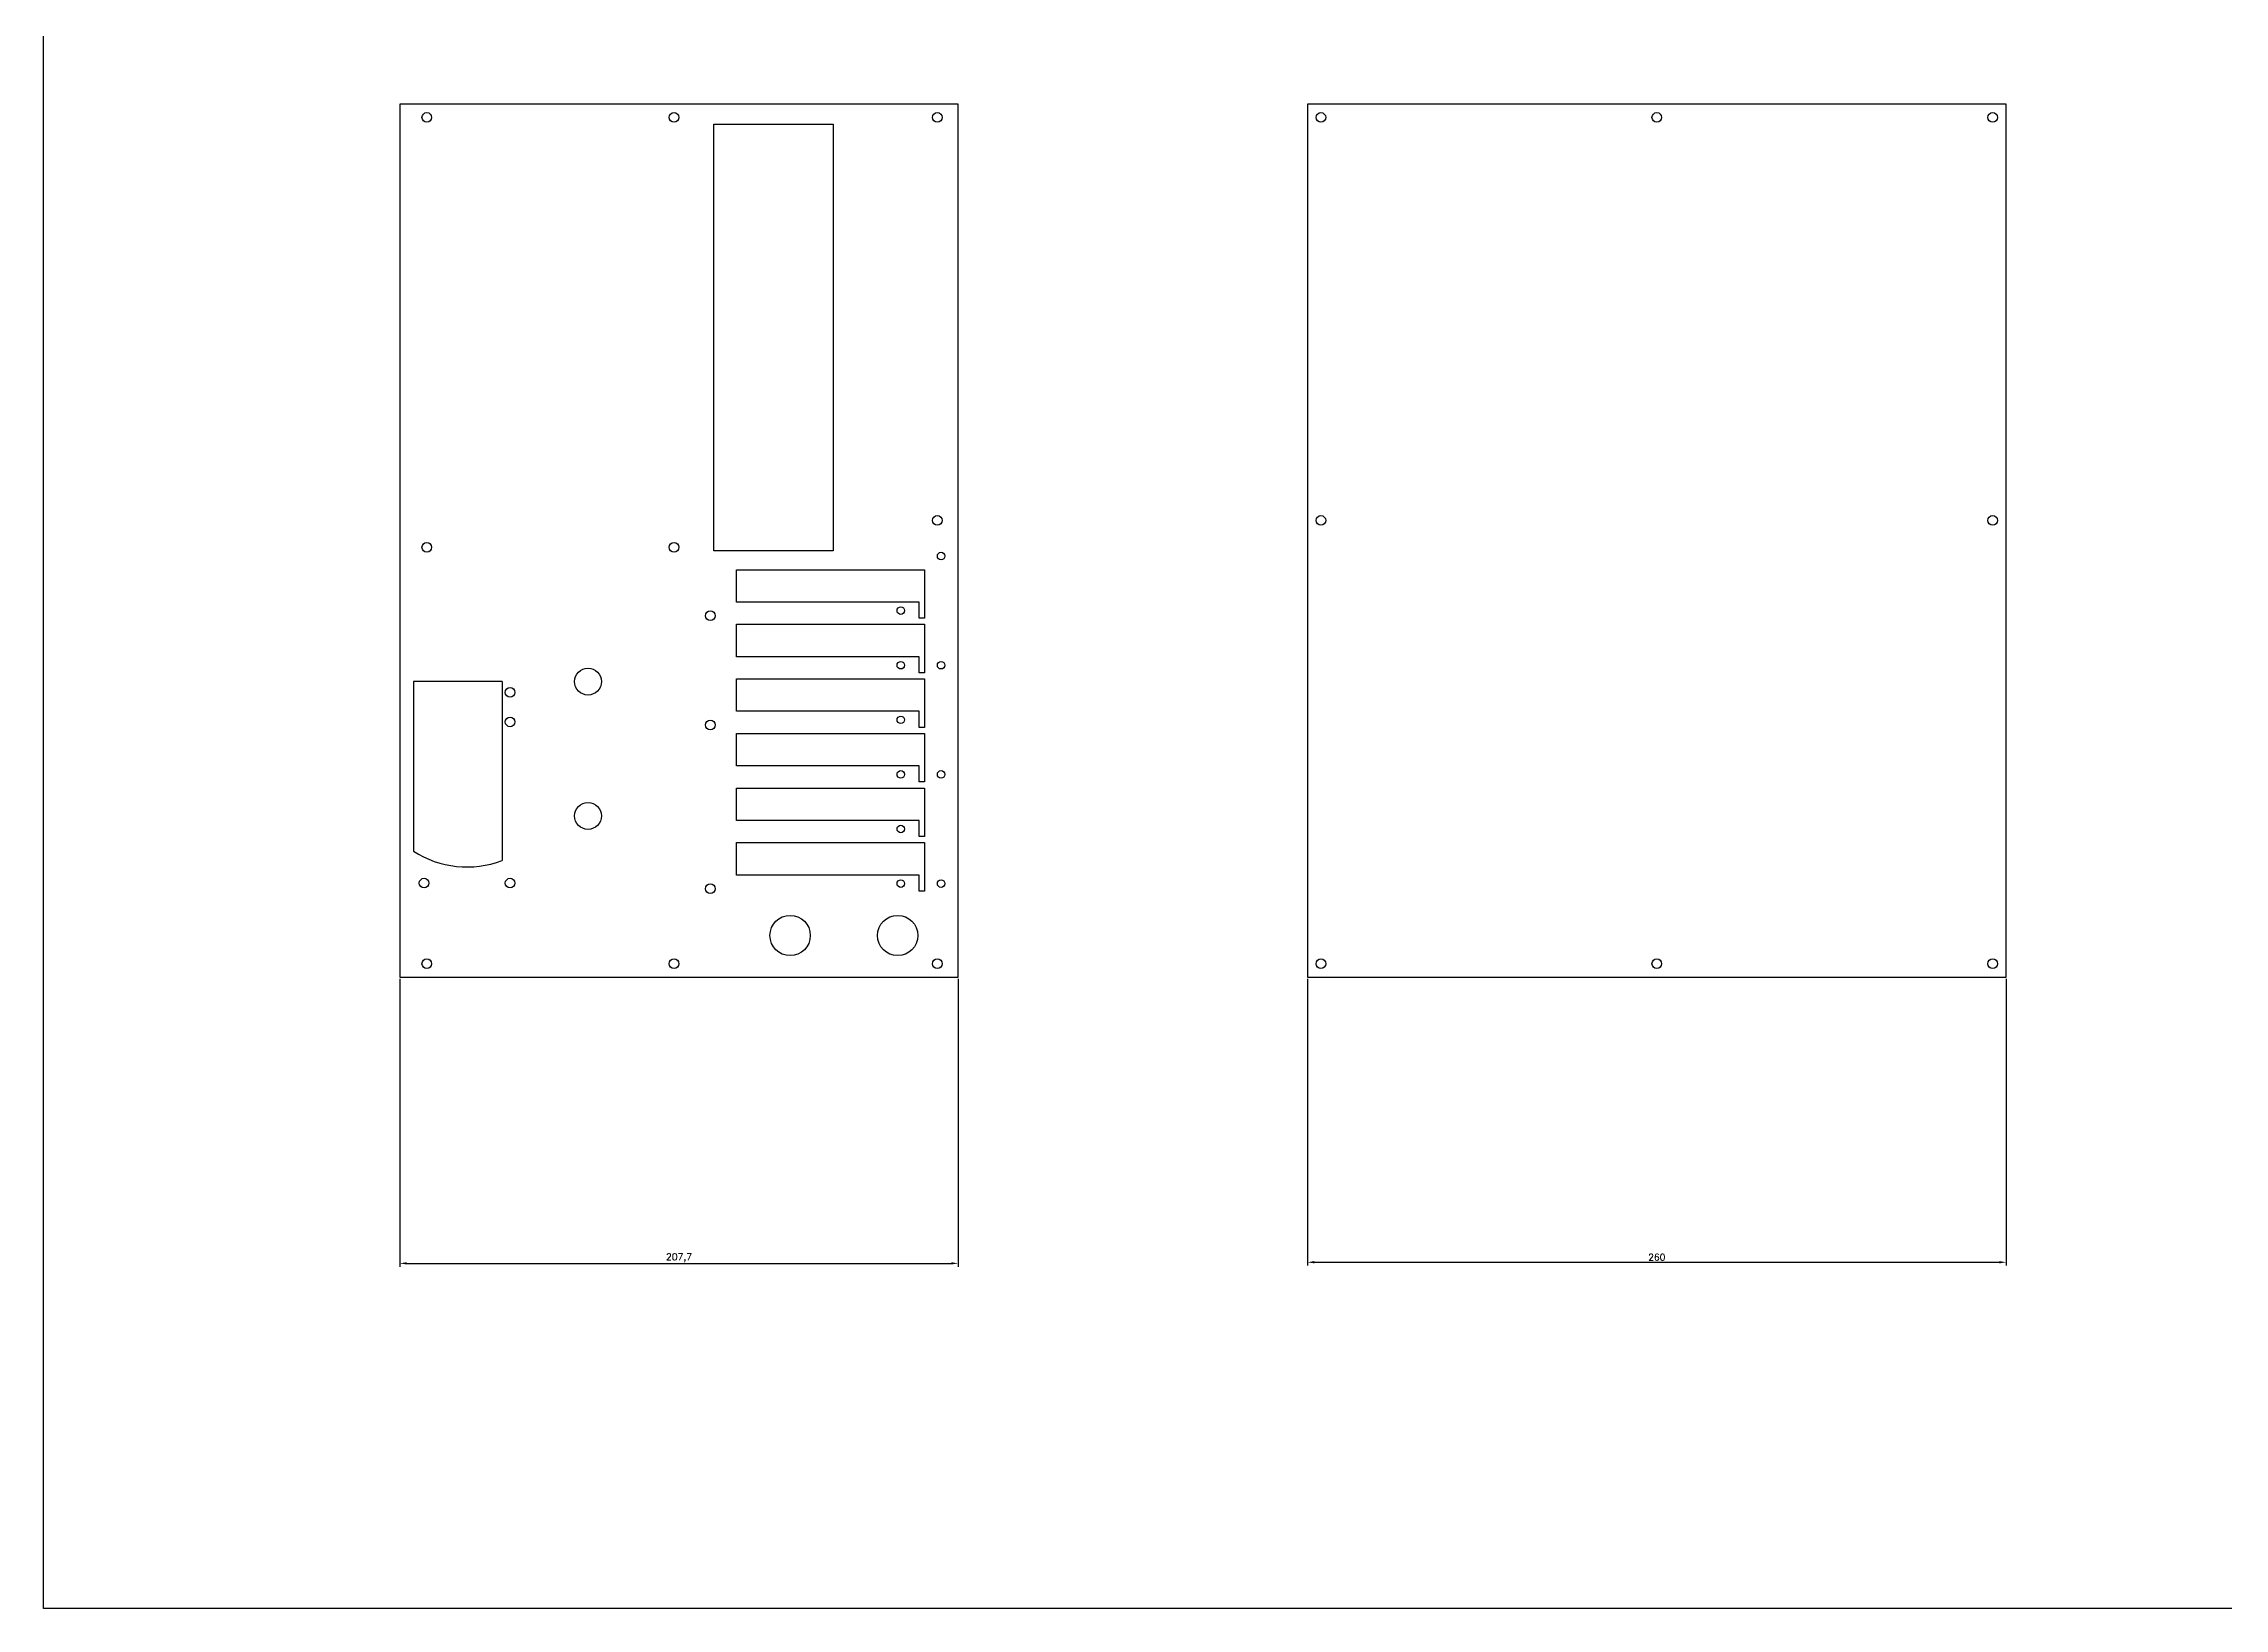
# Model space of a CAD drawing. Header units: millimetres. Extents: x -451 to 3969, y -235 to 930.
# Drawn here: x 1703 to 2515, y -235 to 347 of the extents above; entities that cross this region are included whole.
import ezdxf

# ---------------------------------------------------------------- set-up
doc = ezdxf.new("R2010")
doc.units = ezdxf.units.MM
for name, color, linetype in [('主板IO', 4, 'Continuous'), ('主板托开孔', 7, 'Continuous'), ('扩展卡开孔', 212, 'Continuous')]:
    doc.layers.add(name, color=color, linetype=linetype)
doc.styles.get("Standard").update_dxf_attribs({"font": 'txt', "bigfont": 'gbcbig.shx'})
doc.dimstyles.new('ISO-25', dxfattribs={"dimtxt": 2.5, "dimasz": 2.5, "dimexe": 1.25, "dimexo": 0.625, "dimtad": 1, "dimtxsty": 'Standard', "dimcen": 2.5, "dimadec": 0, "dimazin": 0, "dimtfac": 1, "dimtmove": 0, "dimatfit": 3, "dimfxl": 0, "dimarcsym": 0})

# ---------------------------------------------------------------- blocks, each defined once
blk = doc.blocks.new('*D7')
at = {"color": 0, "lineweight": -2, "transparency": 16777216}
for p, q in [((1835.92, -0.62), (1835.92, -107.79)), ((2043.62, -0.62), (2043.62, -107.79)), ((1838.42, -106.54), (2041.12, -106.54))]:
    blk.add_line(p, q, dxfattribs=at)
at = {"color": 0, "transparency": 16777216}
for points in [[(1838.42, -106.12), (1838.42, -106.95), (1835.92, -106.54)], [(2041.12, -106.12), (2041.12, -106.95), (2043.62, -106.54)]]:
    blk.add_solid(points, dxfattribs=at)
at = {"layer": 'Defpoints', "color": 0, "transparency": 16777216}
for p in [(1835.92, 0), (2043.62, 0), (2043.62, -106.54)]:
    blk.add_point(p, dxfattribs=at)
at = {"color": 0, "transparency": 16777216, "insert": (1939.77, -104.45), "char_height": 2.5, "attachment_point": 5}
blk.add_mtext('207,7', dxfattribs=at)
blk = doc.blocks.new('*D8')
at = {"color": 0, "lineweight": -2, "transparency": 16777216}
for p, q in [((2173.62, -0.62), (2173.62, -107.37)), ((2433.62, -0.62), (2433.62, -107.37)), ((2176.12, -106.12), (2431.12, -106.12))]:
    blk.add_line(p, q, dxfattribs=at)
at = {"color": 0, "transparency": 16777216}
for points in [[(2176.12, -105.7), (2176.12, -106.54), (2173.62, -106.12)], [(2431.12, -105.7), (2431.12, -106.54), (2433.62, -106.12)]]:
    blk.add_solid(points, dxfattribs=at)
at = {"layer": 'Defpoints', "color": 0, "transparency": 16777216}
for p in [(2173.62, 0), (2433.62, 0), (2433.62, -106.12)]:
    blk.add_point(p, dxfattribs=at)
at = {"color": 0, "transparency": 16777216, "insert": (2303.62, -104.24), "char_height": 2.5, "attachment_point": 5}
blk.add_mtext('260', dxfattribs=at)

msp = doc.modelspace()

# ---------------------------------------------------------------- linework, layer by layer
for p, q in [((1873.918, 110), (1840.918, 110)), ((1840.918, 110), (1840.918, 46.871)), ((1873.918, 110), (1873.918, 43.359))]:
    msp.add_line(p, q)
for points in [[(1703.334, 929.936), (3968.907, 929.936), (3968.907, -234.97), (1703.334, -234.97)], [(2173.618, 0), (2433.618, 0), (2433.618, 325), (2173.618, 325)]]:
    msp.add_lwpolyline(points, close=True)
for centre, radius in [((2037.298, 156.74), 1.4), ((1951.418, 134.52), 1.8), ((2022.298, 136.42), 1.4), ((1905.918, 110), 5), ((2022.298, 116.1), 1.4), ((2037.298, 116.1), 1.4), ((1876.918, 106), 1.8), ((1876.918, 95), 1.8), ((1951.418, 93.88), 1.8), ((2022.298, 95.78), 1.4), ((2022.298, 75.46), 1.4), ((2037.298, 75.46), 1.4), ((1905.918, 60), 5), ((2022.298, 55.14), 1.4), ((1844.918, 35), 1.8), ((1876.918, 35), 1.8), ((1951.418, 32.92), 1.8), ((2022.298, 34.82), 1.4), ((2037.298, 34.82), 1.4), ((1981.118, 15.5), 7.5), ((2021.118, 15.5), 7.5)]:
    msp.add_circle(centre, radius)
msp.add_arc((1860.918, 78), 37, 237.279557, 290.569992)
at = {"layer": '主板IO'}
msp.add_lwpolyline([(1952.678, 158.69), (1952.678, 317.44), (1997.128, 317.44), (1997.128, 158.69)], close=True, dxfattribs=at)
at = {"layer": '主板托开孔'}
msp.add_lwpolyline([(1835.918, 0), (2043.618, 0), (2043.618, 325), (1835.918, 325)], close=True, dxfattribs=at)
for centre in [(1845.918, 320), (1937.918, 320), (2035.918, 320), (2178.618, 320), (2303.618, 320), (2428.618, 320), (2035.918, 170), (2178.618, 170), (2428.618, 170), (1845.918, 160), (1937.918, 160), (1845.918, 5), (1937.918, 5), (2035.918, 5), (2178.618, 5), (2303.618, 5), (2428.618, 5)]:
    msp.add_circle(centre, 1.8, dxfattribs=at)
at = {"layer": '扩展卡开孔'}
for points in [[(2031.108, 151.665), (2031.108, 139.595), (2031.108, 133.595), (2029.108, 133.595), (2029.108, 139.595), (1961.108, 139.595), (1961.108, 151.665)], [(2031.108, 131.345), (2031.108, 119.275), (2031.108, 113.275), (2029.108, 113.275), (2029.108, 119.275), (1961.108, 119.275), (1961.108, 131.345)], [(2031.108, 111.025), (2031.108, 98.955), (2031.108, 92.955), (2029.108, 92.955), (2029.108, 98.955), (1961.108, 98.955), (1961.108, 111.025)], [(2031.108, 90.705), (2031.108, 78.635), (2031.108, 72.635), (2029.108, 72.635), (2029.108, 78.635), (1961.108, 78.635), (1961.108, 90.705)], [(2031.108, 70.385), (2031.108, 58.315), (2031.108, 52.315), (2029.108, 52.315), (2029.108, 58.315), (1961.108, 58.315), (1961.108, 70.385)], [(2031.108, 50.065), (2031.108, 37.995), (2031.108, 31.995), (2029.108, 31.995), (2029.108, 37.995), (1961.108, 37.995), (1961.108, 50.065)]]:
    msp.add_lwpolyline(points, close=True, dxfattribs=at)

# ---------------------------------------------------------------- dimensions: what is measured, and where the dimension line sits
for base, p1, p2, picture, middle in [((2043.618, -106.536), (1835.918, 0), (2043.618, 0), '*D7', (1939.768, -104.453)), ((2433.618, -106.119), (2173.618, 0), (2433.618, 0), '*D8', (2303.618, -104.244))]:
    dim = msp.add_linear_dim(base=base, p1=p1, p2=p2, dimstyle='ISO-25', override={"dimfxl": 1.25})
    dim.commit()
    dim.dimension.update_dxf_attribs({"geometry": picture, "text_midpoint": middle})

doc.saveas('drawing.dxf')
